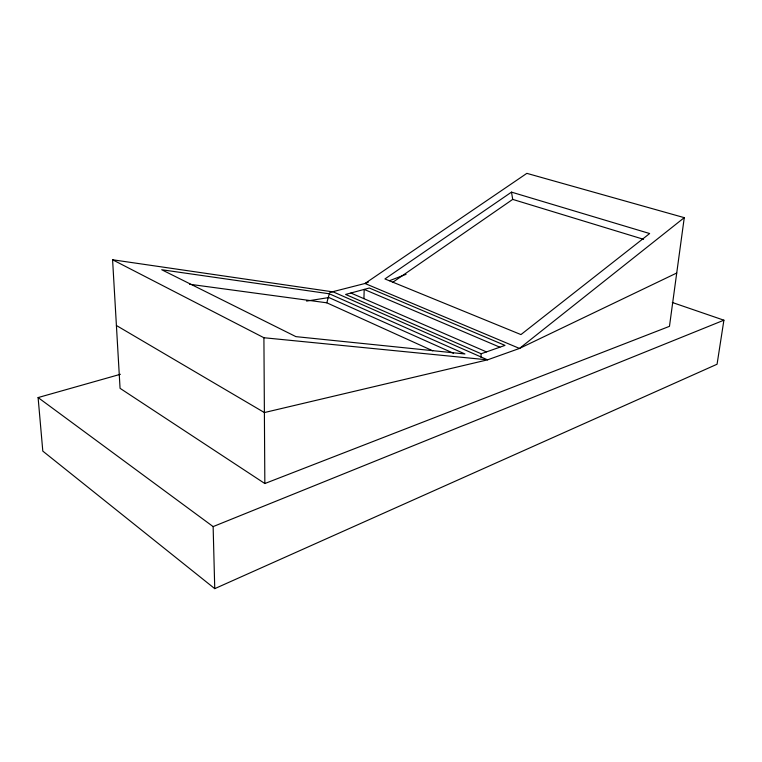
<?xml version="1.0" encoding="UTF-8"?>
<svg xmlns="http://www.w3.org/2000/svg" width="762" height="762" viewBox="0 0 762 762"><rect width="100%" height="100%" fill="white"/><g stroke="black" fill="none" stroke-linecap="round" stroke-linejoin="round"><path stroke-width="1.14" d="M363.931 298.609L364.188 289.408L499.862 347.196M480.898 357.207L481.146 353.758L505.016 345.386L369.313 288.017L345.615 294.437L481.146 353.758M329.775 292.465L364.988 283.483L526.856 173.355L684.266 217.656L669.465 326.336L264.843 483.537L120.063 388.325L112.586 259.766L333.299 291.922L487.547 359.845L519.494 348.434L676.732 273.015M672.294 302.476L723.9 320.192L717.071 364.226L214.751 588.645L42.805 451.114L38.1 397.564L120.406 374.285M432.759 350.806L326.812 302.809L329.317 293.789L161.715 269.738L295.904 336.633L464.944 353.968L329.317 293.789M684.266 217.656L519.494 348.434L364.988 283.483L368.322 282.216M392.659 282.378L512.712 199.396L643.547 239.306M511.493 192.129L384.924 278.949L520.951 334.585L649.653 233.534L511.493 192.129L512.712 199.396M38.1 397.564L213.131 526.599L723.9 320.192M389.515 280.692L406.07 274.32M306.6 301.085L328.927 297.542L453.514 353.273M112.586 259.766L263.909 337.737L487.547 359.845L264.385 412.556L116.405 325.498M189.557 284.245L326.812 302.809M350.882 293.008L486.461 351.892M213.131 526.599L214.751 588.645M263.909 337.737L264.843 483.537"/></g></svg>
